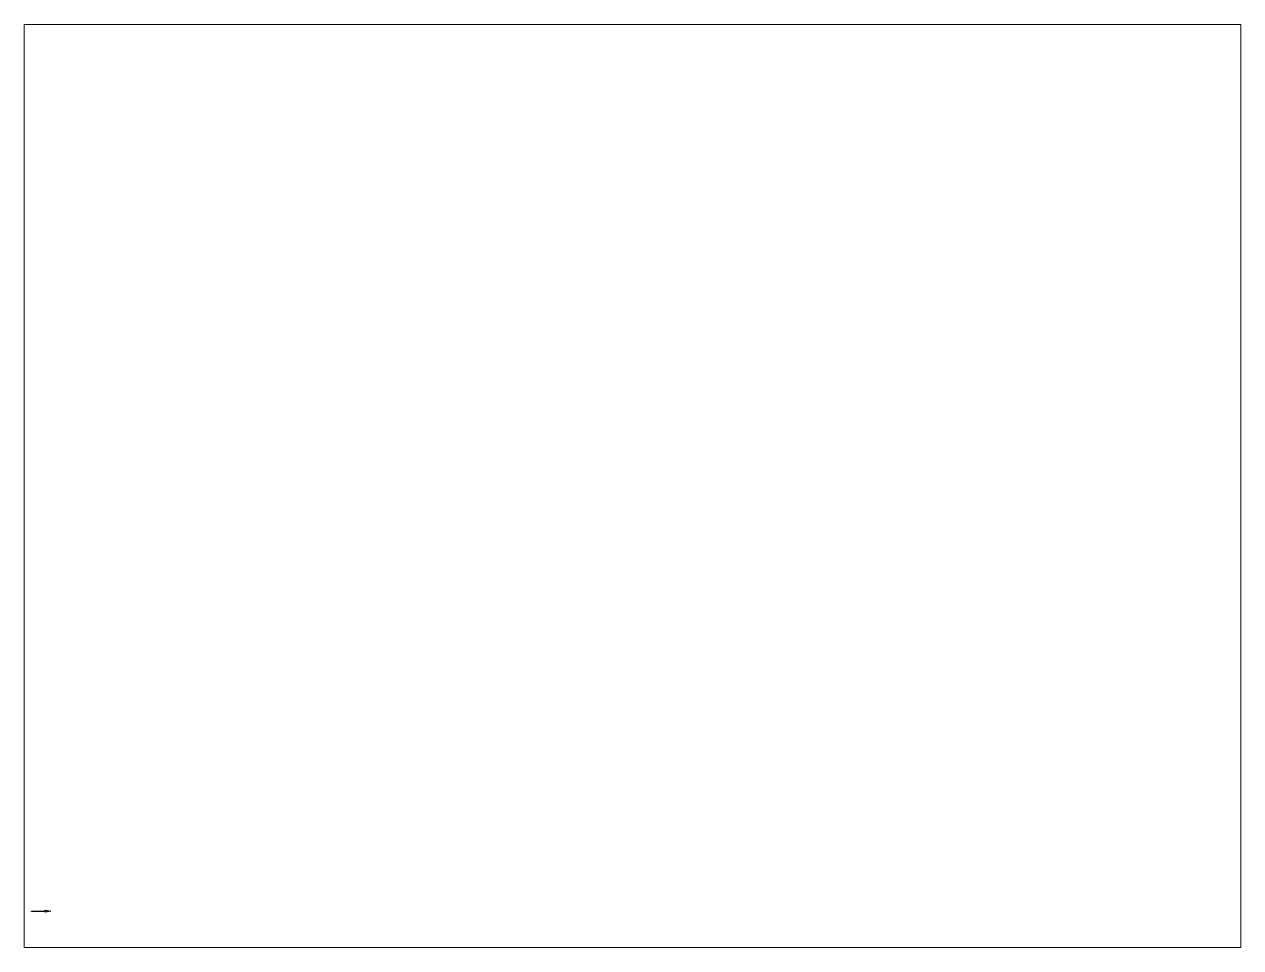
# Paper-space layout 'Layout1' of a CAD drawing. Header units: metres. Extents: x 26 to 231, y 20 to 176.
# The model-space entities are those that its viewports show. They can reach past a viewport. Long polylines and large blocks are cut down to what shows.
import ezdxf

# ---------------------------------------------------------------- set-up
doc = ezdxf.new("R2010")
doc.units = ezdxf.units.M
doc.header["$LTSCALE"] = 0.2

msp = doc.modelspace()

# ---------------------------------------------------------------- hatches: boundary and pattern name
at = {"true_color": 0xfaf528}
h = msp.add_hatch(color=2, dxfattribs=at)
h.dxf.hatch_style = 1
h.paths.add_polyline_path([(4.75, 0.37), (4.75, 0.08), (0, 0.08), (0, -0.08), (4.75, -0.08), (4.75, -0.38), (6.8, 0)])

# ---------------------------------------------------------------- linework, layer by layer
at = {"color": 2, "true_color": 0xfaf528}
msp.add_lwpolyline([(0, 0.08), (4.75, 0.08), (4.75, 0.37), (6.8, 0), (4.75, -0.38), (4.75, -0.08), (0, -0.08)], close=True, dxfattribs=at)

psp = doc.layouts.get("Layout1")

# ---------------------------------------------------------------- viewports
at = {"layer": '0'}
psp.add_viewport(center=(128.5, 97.5), size=(205.6, 156), view_center_point=(210, 148.5), view_height=322.4409, dxfattribs=at)

doc.saveas('drawing.dxf')
